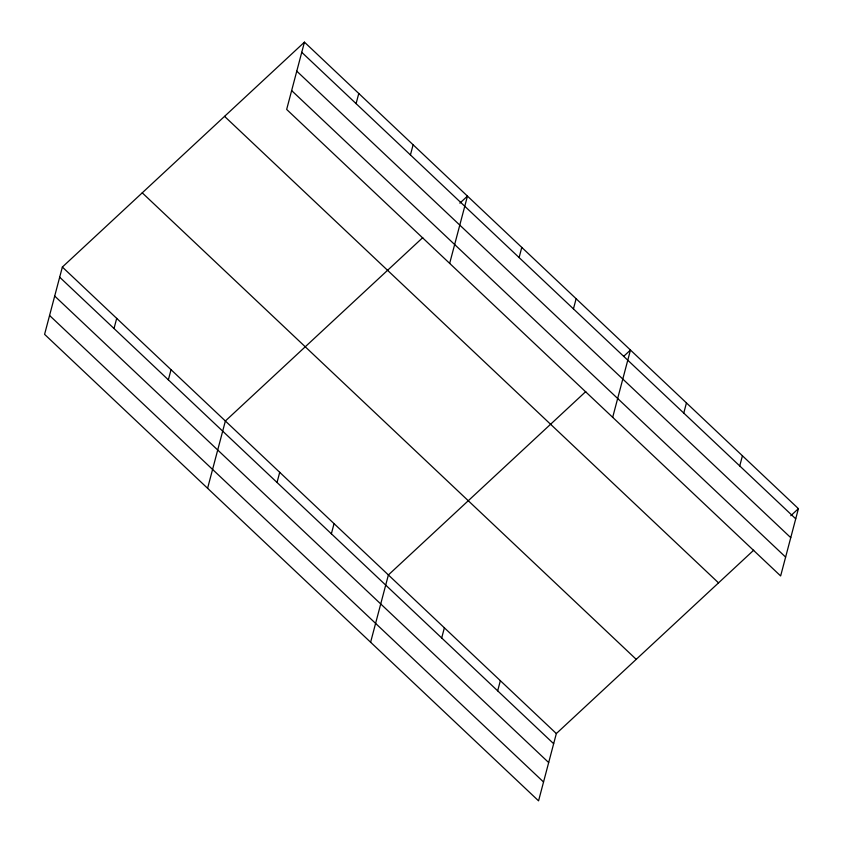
<?xml version="1.0" encoding="UTF-8"?>
<svg xmlns="http://www.w3.org/2000/svg" width="843" height="843" viewBox="0 0 843 843"><rect width="100%" height="100%" fill="white"/><g stroke="black" fill="none" stroke-linecap="round" stroke-linejoin="round"><path stroke-width="1.26" d="M304.439 42.15L286.662 109.442L780.639 575.948L798.416 508.656L304.439 42.15L62.361 267.052L44.584 334.344L538.561 800.85L556.338 733.558L753.716 550.184M114.016 328.517L116.703 318.369M168.358 379.835L171.045 369.677M207.599 488.287L225.376 420.994L422.754 237.621M356.094 103.626L358.781 93.468M277.031 482.47L279.718 472.312M410.425 154.943L413.112 144.785M331.373 533.788L334.049 523.629M449.667 263.385L467.454 196.103L459.846 203.163M370.614 642.24L388.391 574.947L585.769 391.574M519.109 257.568L521.785 247.41M441.69 637.972L444.377 627.814M573.44 308.886L576.127 298.728M497.676 690.849L500.352 680.691M612.682 417.338L630.459 350.045L623.809 356.231M683.768 413.07L686.444 402.912M739.743 465.947L742.43 455.789M790.808 515.726L798.416 508.656M301.752 52.308L795.729 518.814M296.778 71.16L790.745 537.665M291.646 90.591L785.613 557.097M224.554 116.366L718.531 582.871M142.246 192.836L636.223 659.342M62.361 267.052L556.338 733.558M59.684 277.21L553.661 743.716M54.7 296.062L548.677 762.567M49.568 315.482L543.545 781.998"/></g></svg>
